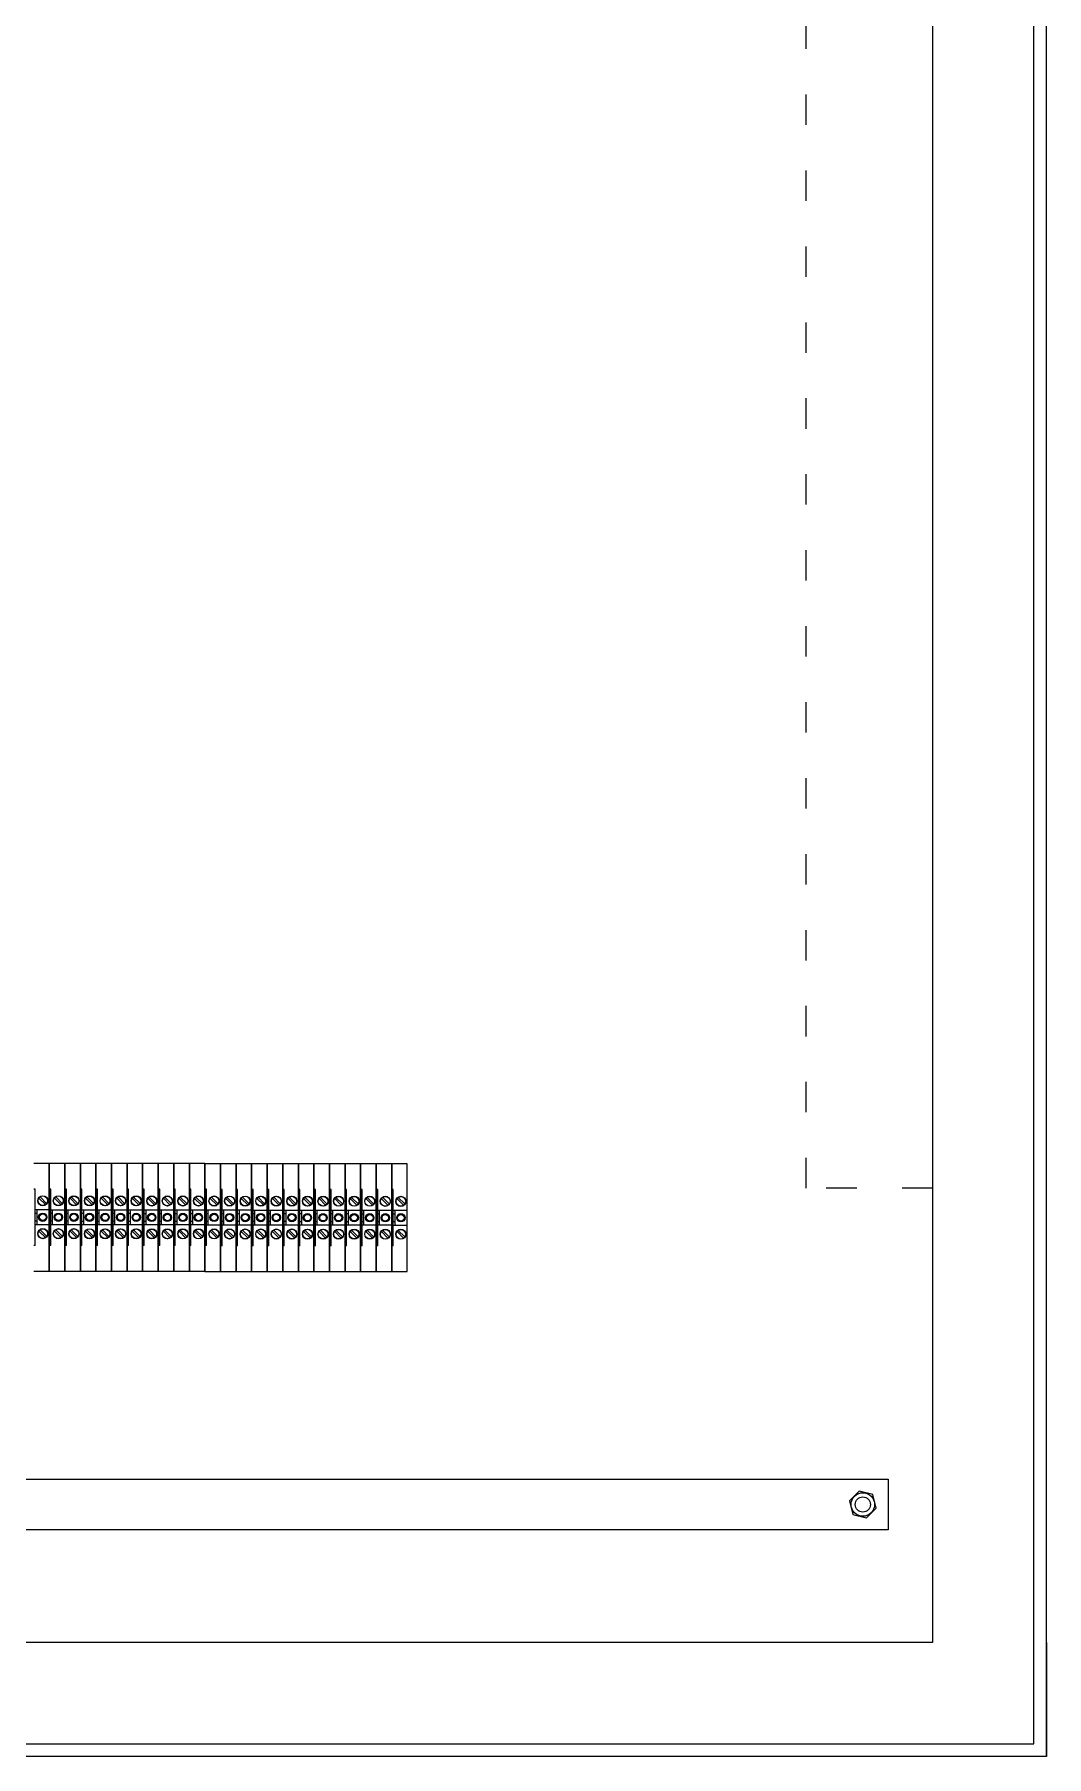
# Model space of a CAD drawing. Header units: millimetres. Extents: x 14879 to 47640, y -20740 to 344.
# Drawn here: x 43605 to 44004, y -1712 to -1032 of the extents above; entities that cross this region are included whole.
import ezdxf

# ---------------------------------------------------------------- set-up
doc = ezdxf.new("R2010")
doc.units = ezdxf.units.MM
doc.linetypes.add('ACAD_ISO03W100', pattern=[30, 12, -18])
doc.linetypes.add('DOT', pattern=[0.559539, 0, -0.27977, 0, -0.27977])
doc.layers.add('1', color=7, linetype='Continuous')

msp = doc.modelspace()

# ---------------------------------------------------------------- linework, layer by layer
for p, q in [((44004.5, -1711.79), (44004.5, 288.21)), ((43999.5, -1706.79), (43999.5, 283.21)), ((43959.5, 243.21), (43959.5, -1666.79)), ((43316.83, -1602.24), (43941.92, -1602.24)), ((43941.92, -1602.24), (43941.92, -1622.24)), ((43941.92, -1622.24), (43316.83, -1622.24)), ((43959.5, -1666.79), (43249.5, -1666.79)), ((43999.5, -1706.79), (43999.5, -1666.79)), ((44004.5, -1666.79), (44004.5, -1711.79)), ((43209.5, -1706.79), (43999.5, -1706.79)), ((44004.5, -1711.79), (43204.5, -1711.79))]:
    msp.add_line(p, q)
at = {"color": 1, "linetype": 'ACAD_ISO03W100'}
msp.add_lwpolyline([(43909.51, -361.79), (43959.5, -361.79), (43959.5, -1487.35), (43909.51, -1487.35)], close=True, dxfattribs=at)
at = {"color": 4}
msp.add_lwpolyline([(43926.61, -1610.82), (43928.03, -1616.13), (43933.34, -1617.55), (43937.23, -1613.67), (43935.81, -1608.35), (43930.5, -1606.93)], close=True, dxfattribs=at)
for radius in [4.64, 3]:
    msp.add_circle((43931.92, -1612.24), radius, dxfattribs=at)
at = {"layer": '1', "color": 7}
for p, q in [((43610.54, -1477.52), (43604.39, -1477.52)), ((43610.54, -1520.05), (43610.54, -1477.52)), ((43610.54, -1477.53), (43610.54, -1487.66)), ((43616.69, -1477.53), (43610.54, -1477.53)), ((43616.69, -1520.06), (43616.69, -1477.53)), ((43616.69, -1477.55), (43616.69, -1487.67)), ((43622.84, -1477.55), (43616.69, -1477.55)), ((43622.84, -1520.07), (43622.84, -1477.55)), ((43622.84, -1477.56), (43622.84, -1487.68)), ((43628.99, -1477.56), (43622.84, -1477.56)), ((43628.99, -1520.08), (43628.99, -1477.56)), ((43628.99, -1477.57), (43628.99, -1487.7)), ((43635.14, -1477.57), (43628.99, -1477.57)), ((43635.14, -1520.1), (43635.14, -1477.57)), ((43635.14, -1477.57), (43635.14, -1487.7)), ((43641.29, -1477.57), (43635.14, -1477.57)), ((43641.29, -1520.1), (43641.29, -1477.57)), ((43641.29, -1477.58), (43641.29, -1487.71)), ((43647.44, -1477.58), (43641.29, -1477.58)), ((43647.44, -1520.11), (43647.44, -1477.58)), ((43647.44, -1477.6), (43647.44, -1487.72)), ((43653.59, -1477.6), (43647.44, -1477.6)), ((43653.59, -1520.12), (43653.59, -1477.6)), ((43653.59, -1477.61), (43653.59, -1487.73)), ((43659.74, -1477.61), (43653.59, -1477.61)), ((43659.74, -1520.13), (43659.74, -1477.61)), ((43659.74, -1477.62), (43659.74, -1487.75)), ((43665.89, -1477.62), (43659.74, -1477.62)), ((43665.89, -1520.15), (43665.89, -1477.62)), ((43665.89, -1477.62), (43665.89, -1487.75)), ((43672.04, -1477.62), (43665.89, -1477.62)), ((43672.04, -1520.15), (43672.04, -1477.62)), ((43672.04, -1477.63), (43672.04, -1487.76)), ((43678.19, -1477.63), (43672.04, -1477.63)), ((43678.19, -1520.16), (43678.19, -1477.63)), ((43678.19, -1477.65), (43678.19, -1487.77)), ((43684.34, -1477.65), (43678.19, -1477.65)), ((43684.34, -1520.17), (43684.34, -1477.65)), ((43684.34, -1477.66), (43684.34, -1487.78)), ((43690.49, -1477.66), (43684.34, -1477.66)), ((43690.49, -1520.18), (43690.49, -1477.66)), ((43690.49, -1477.67), (43690.49, -1487.8)), ((43696.64, -1477.67), (43690.49, -1477.67)), ((43696.64, -1520.2), (43696.64, -1477.67)), ((43696.64, -1477.67), (43696.64, -1487.8)), ((43702.79, -1477.67), (43696.64, -1477.67)), ((43702.79, -1520.2), (43702.79, -1477.67)), ((43702.79, -1477.68), (43702.79, -1487.81)), ((43708.94, -1477.68), (43702.79, -1477.68)), ((43708.94, -1520.21), (43708.94, -1477.68)), ((43708.94, -1477.7), (43708.94, -1487.82)), ((43715.09, -1477.7), (43708.94, -1477.7)), ((43715.09, -1520.22), (43715.09, -1477.7)), ((43715.09, -1477.71), (43715.09, -1487.83)), ((43721.24, -1477.71), (43715.09, -1477.71)), ((43721.24, -1520.23), (43721.24, -1477.71)), ((43721.24, -1477.72), (43721.24, -1487.85)), ((43727.39, -1477.72), (43721.24, -1477.72)), ((43727.39, -1520.25), (43727.39, -1477.72)), ((43727.39, -1477.72), (43727.39, -1487.85)), ((43733.54, -1477.72), (43727.39, -1477.72)), ((43733.54, -1520.25), (43733.54, -1477.72)), ((43733.54, -1477.73), (43733.54, -1487.86)), ((43739.69, -1477.73), (43733.54, -1477.73)), ((43739.69, -1520.26), (43739.69, -1477.73)), ((43739.69, -1477.75), (43739.69, -1487.87)), ((43745.84, -1477.75), (43739.69, -1477.75)), ((43745.84, -1520.27), (43745.84, -1477.75)), ((43745.84, -1477.76), (43745.84, -1487.88)), ((43751.99, -1477.76), (43745.84, -1477.76)), ((43751.99, -1520.28), (43751.99, -1477.76)), ((43604.99, -1487.65), (43604.39, -1487.65)), ((43604.99, -1509.9), (43604.99, -1487.65)), ((43611.14, -1487.66), (43610.54, -1487.66)), ((43610.54, -1487.66), (43610.54, -1509.91)), ((43611.14, -1509.91), (43611.14, -1487.66)), ((43617.29, -1487.67), (43616.69, -1487.67)), ((43616.69, -1487.67), (43616.69, -1509.92)), ((43617.29, -1509.92), (43617.29, -1487.67)), ((43623.44, -1487.68), (43622.84, -1487.68)), ((43622.84, -1487.68), (43622.84, -1509.93)), ((43623.44, -1509.93), (43623.44, -1487.68)), ((43629.59, -1487.7), (43628.99, -1487.7)), ((43628.99, -1487.7), (43628.99, -1509.95)), ((43629.59, -1509.95), (43629.59, -1487.7)), ((43635.74, -1487.7), (43635.14, -1487.7)), ((43635.14, -1487.7), (43635.14, -1509.95)), ((43635.74, -1509.95), (43635.74, -1487.7)), ((43641.89, -1487.71), (43641.29, -1487.71)), ((43641.29, -1487.71), (43641.29, -1509.96)), ((43641.89, -1509.96), (43641.89, -1487.71)), ((43648.04, -1487.72), (43647.44, -1487.72)), ((43647.44, -1487.72), (43647.44, -1509.97)), ((43648.04, -1509.97), (43648.04, -1487.72)), ((43654.19, -1487.73), (43653.59, -1487.73)), ((43653.59, -1487.73), (43653.59, -1509.98)), ((43654.19, -1509.98), (43654.19, -1487.73)), ((43660.34, -1487.75), (43659.74, -1487.75)), ((43659.74, -1487.75), (43659.74, -1510)), ((43660.34, -1510), (43660.34, -1487.75)), ((43666.49, -1487.75), (43665.89, -1487.75)), ((43665.89, -1487.75), (43665.89, -1510)), ((43666.49, -1510), (43666.49, -1487.75)), ((43672.64, -1487.76), (43672.04, -1487.76)), ((43672.04, -1487.76), (43672.04, -1510.01)), ((43672.64, -1510.01), (43672.64, -1487.76)), ((43678.79, -1487.77), (43678.19, -1487.77)), ((43678.19, -1487.77), (43678.19, -1510.02)), ((43678.79, -1510.02), (43678.79, -1487.77)), ((43684.94, -1487.78), (43684.34, -1487.78)), ((43684.34, -1487.78), (43684.34, -1510.03)), ((43684.94, -1510.03), (43684.94, -1487.78)), ((43691.09, -1487.8), (43690.49, -1487.8)), ((43690.49, -1487.8), (43690.49, -1510.05)), ((43691.09, -1510.05), (43691.09, -1487.8)), ((43697.24, -1487.8), (43696.64, -1487.8)), ((43696.64, -1487.8), (43696.64, -1510.05)), ((43697.24, -1510.05), (43697.24, -1487.8)), ((43703.39, -1487.81), (43702.79, -1487.81)), ((43702.79, -1487.81), (43702.79, -1510.06)), ((43703.39, -1510.06), (43703.39, -1487.81)), ((43709.54, -1487.82), (43708.94, -1487.82)), ((43708.94, -1487.82), (43708.94, -1510.07)), ((43709.54, -1510.07), (43709.54, -1487.82)), ((43715.69, -1487.83), (43715.09, -1487.83)), ((43715.09, -1487.83), (43715.09, -1510.08)), ((43715.69, -1510.08), (43715.69, -1487.83)), ((43721.84, -1487.85), (43721.24, -1487.85)), ((43721.24, -1487.85), (43721.24, -1510.1)), ((43721.84, -1510.1), (43721.84, -1487.85)), ((43727.99, -1487.85), (43727.39, -1487.85)), ((43727.39, -1487.85), (43727.39, -1510.1)), ((43727.99, -1510.1), (43727.99, -1487.85)), ((43734.14, -1487.86), (43733.54, -1487.86)), ((43733.54, -1487.86), (43733.54, -1510.11)), ((43734.14, -1510.11), (43734.14, -1487.86)), ((43740.29, -1487.87), (43739.69, -1487.87)), ((43739.69, -1487.87), (43739.69, -1510.12)), ((43740.29, -1510.12), (43740.29, -1487.87)), ((43746.44, -1487.88), (43745.84, -1487.88)), ((43745.84, -1487.88), (43745.84, -1510.13)), ((43746.44, -1510.13), (43746.44, -1487.88)), ((43610.54, -1495.92), (43604.99, -1495.92)), ((43605.71, -1497.17), (43605.71, -1495.92)), ((43609.03, -1493.8), (43606.46, -1491.23)), ((43606.95, -1490.74), (43609.52, -1493.31)), ((43616.69, -1495.93), (43611.14, -1495.93)), ((43611.86, -1497.18), (43611.86, -1495.93)), ((43615.18, -1493.81), (43612.61, -1491.25)), ((43613.1, -1490.75), (43615.67, -1493.32)), ((43622.84, -1495.95), (43617.29, -1495.95)), ((43618.01, -1497.2), (43618.01, -1495.95)), ((43621.33, -1493.83), (43618.76, -1491.26)), ((43619.25, -1490.76), (43621.82, -1493.33)), ((43628.99, -1495.96), (43623.44, -1495.96)), ((43624.16, -1497.21), (43624.16, -1495.96)), ((43627.48, -1493.84), (43624.91, -1491.27)), ((43625.4, -1490.78), (43627.97, -1493.34)), ((43635.14, -1495.97), (43629.59, -1495.97)), ((43630.31, -1497.22), (43630.31, -1495.97)), ((43633.63, -1493.85), (43631.06, -1491.28)), ((43631.55, -1490.79), (43634.12, -1493.36)), ((43641.29, -1495.97), (43635.74, -1495.97)), ((43636.46, -1497.22), (43636.46, -1495.97)), ((43639.78, -1493.85), (43637.21, -1491.28)), ((43637.7, -1490.79), (43640.27, -1493.36)), ((43647.44, -1495.98), (43641.89, -1495.98)), ((43642.61, -1497.23), (43642.61, -1495.98)), ((43645.93, -1493.86), (43643.36, -1491.3)), ((43643.85, -1490.8), (43646.42, -1493.37)), ((43653.59, -1496), (43648.04, -1496)), ((43648.76, -1497.25), (43648.76, -1496)), ((43652.08, -1493.88), (43649.51, -1491.31)), ((43650, -1490.81), (43652.57, -1493.38)), ((43659.74, -1496.01), (43654.19, -1496.01)), ((43654.91, -1497.26), (43654.91, -1496.01)), ((43658.23, -1493.89), (43655.66, -1491.32)), ((43656.15, -1490.83), (43658.72, -1493.39)), ((43665.89, -1496.02), (43660.34, -1496.02)), ((43661.06, -1497.27), (43661.06, -1496.02)), ((43664.38, -1493.9), (43661.81, -1491.33)), ((43662.3, -1490.84), (43664.87, -1493.41)), ((43672.04, -1496.02), (43666.49, -1496.02)), ((43667.21, -1497.27), (43667.21, -1496.02)), ((43670.53, -1493.9), (43667.96, -1491.33)), ((43668.45, -1490.84), (43671.02, -1493.41)), ((43678.19, -1496.03), (43672.64, -1496.03)), ((43673.36, -1497.28), (43673.36, -1496.03)), ((43676.68, -1493.91), (43674.11, -1491.35)), ((43674.6, -1490.85), (43677.17, -1493.42)), ((43684.34, -1496.05), (43678.79, -1496.05)), ((43679.51, -1497.3), (43679.51, -1496.05)), ((43682.83, -1493.93), (43680.26, -1491.36)), ((43680.75, -1490.86), (43683.32, -1493.43)), ((43690.49, -1496.06), (43684.94, -1496.06)), ((43685.66, -1497.31), (43685.66, -1496.06)), ((43688.98, -1493.94), (43686.41, -1491.37)), ((43686.9, -1490.88), (43689.47, -1493.44)), ((43696.64, -1496.07), (43691.09, -1496.07)), ((43691.81, -1497.32), (43691.81, -1496.07)), ((43695.13, -1493.95), (43692.56, -1491.38)), ((43693.05, -1490.89), (43695.62, -1493.46)), ((43702.79, -1496.07), (43697.24, -1496.07)), ((43697.96, -1497.32), (43697.96, -1496.07)), ((43701.28, -1493.95), (43698.71, -1491.38)), ((43699.2, -1490.89), (43701.77, -1493.46)), ((43708.94, -1496.08), (43703.39, -1496.08)), ((43704.11, -1497.33), (43704.11, -1496.08)), ((43707.43, -1493.96), (43704.86, -1491.4)), ((43705.35, -1490.9), (43707.92, -1493.47)), ((43715.09, -1496.1), (43709.54, -1496.1)), ((43710.26, -1497.35), (43710.26, -1496.1)), ((43713.58, -1493.98), (43711.01, -1491.41)), ((43711.5, -1490.91), (43714.07, -1493.48)), ((43721.24, -1496.11), (43715.69, -1496.11)), ((43716.41, -1497.36), (43716.41, -1496.11)), ((43719.73, -1493.99), (43717.16, -1491.42)), ((43717.65, -1490.93), (43720.22, -1493.49)), ((43727.39, -1496.12), (43721.84, -1496.12)), ((43722.56, -1497.37), (43722.56, -1496.12)), ((43725.88, -1494), (43723.31, -1491.43)), ((43723.8, -1490.94), (43726.37, -1493.51)), ((43733.54, -1496.12), (43727.99, -1496.12)), ((43728.71, -1497.37), (43728.71, -1496.12)), ((43732.03, -1494), (43729.46, -1491.43)), ((43729.95, -1490.94), (43732.52, -1493.51)), ((43739.69, -1496.13), (43734.14, -1496.13)), ((43734.86, -1497.38), (43734.86, -1496.13)), ((43738.18, -1494.01), (43735.61, -1491.45)), ((43736.1, -1490.95), (43738.67, -1493.52)), ((43745.84, -1496.15), (43740.29, -1496.15)), ((43741.01, -1497.4), (43741.01, -1496.15)), ((43744.33, -1494.03), (43741.76, -1491.46)), ((43742.25, -1490.96), (43744.82, -1493.53)), ((43751.99, -1496.16), (43746.44, -1496.16)), ((43747.16, -1497.41), (43747.16, -1496.16)), ((43750.48, -1494.04), (43747.91, -1491.47)), ((43748.4, -1490.98), (43750.97, -1493.54)), ((43604.99, -1497.17), (43605.71, -1497.17)), ((43605.71, -1500.37), (43604.99, -1500.37)), ((43604.99, -1501.62), (43610.54, -1501.62)), ((43605.71, -1500.37), (43605.71, -1497.17)), ((43605.71, -1501.62), (43605.71, -1500.37)), ((43611.14, -1497.18), (43611.86, -1497.18)), ((43611.86, -1500.38), (43611.14, -1500.38)), ((43611.14, -1501.63), (43616.69, -1501.63)), ((43611.86, -1500.38), (43611.86, -1497.18)), ((43611.86, -1501.63), (43611.86, -1500.38)), ((43617.29, -1497.2), (43618.01, -1497.2)), ((43618.01, -1500.4), (43617.29, -1500.4)), ((43617.29, -1501.65), (43622.84, -1501.65)), ((43618.01, -1500.4), (43618.01, -1497.2)), ((43618.01, -1501.65), (43618.01, -1500.4)), ((43623.44, -1497.21), (43624.16, -1497.21)), ((43624.16, -1500.41), (43623.44, -1500.41)), ((43623.44, -1501.66), (43628.99, -1501.66)), ((43624.16, -1500.41), (43624.16, -1497.21)), ((43624.16, -1501.66), (43624.16, -1500.41)), ((43629.59, -1497.22), (43630.31, -1497.22)), ((43630.31, -1500.42), (43629.59, -1500.42)), ((43629.59, -1501.67), (43635.14, -1501.67)), ((43630.31, -1500.42), (43630.31, -1497.22)), ((43630.31, -1501.67), (43630.31, -1500.42)), ((43635.74, -1497.22), (43636.46, -1497.22)), ((43636.46, -1500.42), (43635.74, -1500.42)), ((43635.74, -1501.67), (43641.29, -1501.67)), ((43636.46, -1500.42), (43636.46, -1497.22)), ((43636.46, -1501.67), (43636.46, -1500.42)), ((43641.89, -1497.23), (43642.61, -1497.23)), ((43642.61, -1500.43), (43641.89, -1500.43)), ((43641.89, -1501.68), (43647.44, -1501.68)), ((43642.61, -1500.43), (43642.61, -1497.23)), ((43642.61, -1501.68), (43642.61, -1500.43)), ((43648.04, -1497.25), (43648.76, -1497.25)), ((43648.76, -1500.45), (43648.04, -1500.45)), ((43648.04, -1501.7), (43653.59, -1501.7)), ((43648.76, -1500.45), (43648.76, -1497.25)), ((43648.76, -1501.7), (43648.76, -1500.45)), ((43654.19, -1497.26), (43654.91, -1497.26)), ((43654.91, -1500.46), (43654.19, -1500.46)), ((43654.19, -1501.71), (43659.74, -1501.71)), ((43654.91, -1500.46), (43654.91, -1497.26)), ((43654.91, -1501.71), (43654.91, -1500.46)), ((43660.34, -1497.27), (43661.06, -1497.27)), ((43661.06, -1500.47), (43660.34, -1500.47)), ((43660.34, -1501.72), (43665.89, -1501.72)), ((43661.06, -1500.47), (43661.06, -1497.27)), ((43661.06, -1501.72), (43661.06, -1500.47)), ((43666.49, -1497.27), (43667.21, -1497.27)), ((43667.21, -1500.47), (43666.49, -1500.47)), ((43666.49, -1501.72), (43672.04, -1501.72)), ((43667.21, -1500.47), (43667.21, -1497.27)), ((43667.21, -1501.72), (43667.21, -1500.47)), ((43672.64, -1497.28), (43673.36, -1497.28)), ((43673.36, -1500.48), (43672.64, -1500.48)), ((43672.64, -1501.73), (43678.19, -1501.73)), ((43673.36, -1500.48), (43673.36, -1497.28)), ((43673.36, -1501.73), (43673.36, -1500.48)), ((43678.79, -1497.3), (43679.51, -1497.3)), ((43679.51, -1500.5), (43678.79, -1500.5)), ((43678.79, -1501.75), (43684.34, -1501.75)), ((43679.51, -1500.5), (43679.51, -1497.3)), ((43679.51, -1501.75), (43679.51, -1500.5)), ((43684.94, -1497.31), (43685.66, -1497.31)), ((43685.66, -1500.51), (43684.94, -1500.51)), ((43684.94, -1501.76), (43690.49, -1501.76)), ((43685.66, -1500.51), (43685.66, -1497.31)), ((43685.66, -1501.76), (43685.66, -1500.51)), ((43691.09, -1497.32), (43691.81, -1497.32)), ((43691.81, -1500.52), (43691.09, -1500.52)), ((43691.09, -1501.77), (43696.64, -1501.77)), ((43691.81, -1500.52), (43691.81, -1497.32)), ((43691.81, -1501.77), (43691.81, -1500.52)), ((43697.24, -1497.32), (43697.96, -1497.32)), ((43697.96, -1500.52), (43697.24, -1500.52)), ((43697.24, -1501.77), (43702.79, -1501.77)), ((43697.96, -1500.52), (43697.96, -1497.32)), ((43697.96, -1501.77), (43697.96, -1500.52)), ((43703.39, -1497.33), (43704.11, -1497.33)), ((43704.11, -1500.53), (43703.39, -1500.53)), ((43703.39, -1501.78), (43708.94, -1501.78)), ((43704.11, -1500.53), (43704.11, -1497.33)), ((43704.11, -1501.78), (43704.11, -1500.53)), ((43709.54, -1497.35), (43710.26, -1497.35)), ((43710.26, -1500.55), (43709.54, -1500.55)), ((43709.54, -1501.8), (43715.09, -1501.8)), ((43710.26, -1500.55), (43710.26, -1497.35)), ((43710.26, -1501.8), (43710.26, -1500.55)), ((43715.69, -1497.36), (43716.41, -1497.36)), ((43716.41, -1500.56), (43715.69, -1500.56)), ((43715.69, -1501.81), (43721.24, -1501.81)), ((43716.41, -1500.56), (43716.41, -1497.36)), ((43716.41, -1501.81), (43716.41, -1500.56)), ((43721.84, -1497.37), (43722.56, -1497.37)), ((43722.56, -1500.57), (43721.84, -1500.57)), ((43721.84, -1501.82), (43727.39, -1501.82)), ((43722.56, -1500.57), (43722.56, -1497.37)), ((43722.56, -1501.82), (43722.56, -1500.57)), ((43727.99, -1497.37), (43728.71, -1497.37)), ((43728.71, -1500.57), (43727.99, -1500.57)), ((43727.99, -1501.82), (43733.54, -1501.82)), ((43728.71, -1500.57), (43728.71, -1497.37)), ((43728.71, -1501.82), (43728.71, -1500.57)), ((43734.14, -1497.38), (43734.86, -1497.38)), ((43734.86, -1500.58), (43734.14, -1500.58)), ((43734.14, -1501.83), (43739.69, -1501.83)), ((43734.86, -1500.58), (43734.86, -1497.38)), ((43734.86, -1501.83), (43734.86, -1500.58)), ((43740.29, -1497.4), (43741.01, -1497.4)), ((43741.01, -1500.6), (43740.29, -1500.6)), ((43740.29, -1501.85), (43745.84, -1501.85)), ((43741.01, -1500.6), (43741.01, -1497.4)), ((43741.01, -1501.85), (43741.01, -1500.6)), ((43746.44, -1497.41), (43747.16, -1497.41)), ((43747.16, -1500.61), (43746.44, -1500.61)), ((43746.44, -1501.86), (43751.99, -1501.86)), ((43747.16, -1500.61), (43747.16, -1497.41)), ((43747.16, -1501.86), (43747.16, -1500.61)), ((43604.99, -1509.9), (43604.39, -1509.9)), ((43609.03, -1506.8), (43606.46, -1504.23)), ((43606.95, -1503.74), (43609.52, -1506.31)), ((43611.14, -1509.91), (43610.54, -1509.91)), ((43610.54, -1509.91), (43610.54, -1520.06)), ((43615.18, -1506.81), (43612.61, -1504.25)), ((43613.1, -1503.75), (43615.67, -1506.32)), ((43617.29, -1509.92), (43616.69, -1509.92)), ((43616.69, -1509.92), (43616.69, -1520.07)), ((43621.33, -1506.83), (43618.76, -1504.26)), ((43619.25, -1503.76), (43621.82, -1506.33)), ((43623.44, -1509.93), (43622.84, -1509.93)), ((43622.84, -1509.93), (43622.84, -1520.08)), ((43627.48, -1506.84), (43624.91, -1504.27)), ((43625.4, -1503.78), (43627.97, -1506.34)), ((43629.59, -1509.95), (43628.99, -1509.95)), ((43628.99, -1509.95), (43628.99, -1520.1)), ((43633.63, -1506.85), (43631.06, -1504.28)), ((43631.55, -1503.79), (43634.12, -1506.36)), ((43635.74, -1509.95), (43635.14, -1509.95)), ((43635.14, -1509.95), (43635.14, -1520.1)), ((43639.78, -1506.85), (43637.21, -1504.28)), ((43637.7, -1503.79), (43640.27, -1506.36)), ((43645.93, -1506.86), (43643.36, -1504.3)), ((43643.85, -1503.8), (43646.42, -1506.37)), ((43652.08, -1506.88), (43649.51, -1504.31)), ((43650, -1503.81), (43652.57, -1506.38)), ((43658.23, -1506.89), (43655.66, -1504.32)), ((43656.15, -1503.83), (43658.72, -1506.39)), ((43664.38, -1506.9), (43661.81, -1504.33)), ((43662.3, -1503.84), (43664.87, -1506.41)), ((43670.53, -1506.9), (43667.96, -1504.33)), ((43668.45, -1503.84), (43671.02, -1506.41)), ((43676.68, -1506.91), (43674.11, -1504.35)), ((43674.6, -1503.85), (43677.17, -1506.42)), ((43682.83, -1506.93), (43680.26, -1504.36)), ((43680.75, -1503.86), (43683.32, -1506.43)), ((43688.98, -1506.94), (43686.41, -1504.37)), ((43686.9, -1503.88), (43689.47, -1506.44)), ((43695.13, -1506.95), (43692.56, -1504.38)), ((43693.05, -1503.89), (43695.62, -1506.46)), ((43701.28, -1506.95), (43698.71, -1504.38)), ((43699.2, -1503.89), (43701.77, -1506.46)), ((43707.43, -1506.96), (43704.86, -1504.4)), ((43705.35, -1503.9), (43707.92, -1506.47)), ((43713.58, -1506.98), (43711.01, -1504.41)), ((43711.5, -1503.91), (43714.07, -1506.48)), ((43719.73, -1506.99), (43717.16, -1504.42)), ((43717.65, -1503.93), (43720.22, -1506.49)), ((43725.88, -1507), (43723.31, -1504.43)), ((43723.8, -1503.94), (43726.37, -1506.51)), ((43732.03, -1507), (43729.46, -1504.43)), ((43729.95, -1503.94), (43732.52, -1506.51)), ((43738.18, -1507.01), (43735.61, -1504.45)), ((43736.1, -1503.95), (43738.67, -1506.52)), ((43744.33, -1507.03), (43741.76, -1504.46)), ((43742.25, -1503.96), (43744.82, -1506.53)), ((43750.48, -1507.04), (43747.91, -1504.47)), ((43748.4, -1503.98), (43750.97, -1506.54)), ((43641.89, -1509.96), (43641.29, -1509.96)), ((43641.29, -1509.96), (43641.29, -1520.11)), ((43648.04, -1509.97), (43647.44, -1509.97)), ((43647.44, -1509.97), (43647.44, -1520.12)), ((43654.19, -1509.98), (43653.59, -1509.98)), ((43653.59, -1509.98), (43653.59, -1520.13)), ((43660.34, -1510), (43659.74, -1510)), ((43659.74, -1510), (43659.74, -1520.15)), ((43666.49, -1510), (43665.89, -1510)), ((43665.89, -1510), (43665.89, -1520.15)), ((43672.64, -1510.01), (43672.04, -1510.01)), ((43672.04, -1510.01), (43672.04, -1520.16)), ((43678.79, -1510.02), (43678.19, -1510.02)), ((43678.19, -1510.02), (43678.19, -1520.17)), ((43684.94, -1510.03), (43684.34, -1510.03)), ((43684.34, -1510.03), (43684.34, -1520.18)), ((43691.09, -1510.05), (43690.49, -1510.05)), ((43690.49, -1510.05), (43690.49, -1520.2)), ((43697.24, -1510.05), (43696.64, -1510.05)), ((43696.64, -1510.05), (43696.64, -1520.2)), ((43703.39, -1510.06), (43702.79, -1510.06)), ((43702.79, -1510.06), (43702.79, -1520.21)), ((43709.54, -1510.07), (43708.94, -1510.07)), ((43708.94, -1510.07), (43708.94, -1520.22)), ((43715.69, -1510.08), (43715.09, -1510.08)), ((43715.09, -1510.08), (43715.09, -1520.23)), ((43721.84, -1510.1), (43721.24, -1510.1)), ((43721.24, -1510.1), (43721.24, -1520.25)), ((43727.99, -1510.1), (43727.39, -1510.1)), ((43727.39, -1510.1), (43727.39, -1520.25)), ((43734.14, -1510.11), (43733.54, -1510.11)), ((43733.54, -1510.11), (43733.54, -1520.26)), ((43740.29, -1510.12), (43739.69, -1510.12)), ((43739.69, -1510.12), (43739.69, -1520.27)), ((43746.44, -1510.13), (43745.84, -1510.13)), ((43745.84, -1510.13), (43745.84, -1520.28)), ((43604.39, -1520.05), (43610.54, -1520.05)), ((43610.54, -1520.06), (43616.69, -1520.06)), ((43616.69, -1520.07), (43622.84, -1520.07)), ((43622.84, -1520.08), (43628.99, -1520.08)), ((43628.99, -1520.1), (43635.14, -1520.1)), ((43635.14, -1520.1), (43641.29, -1520.1)), ((43641.29, -1520.11), (43647.44, -1520.11)), ((43647.44, -1520.12), (43653.59, -1520.12)), ((43653.59, -1520.13), (43659.74, -1520.13)), ((43659.74, -1520.15), (43665.89, -1520.15)), ((43665.89, -1520.15), (43672.04, -1520.15)), ((43672.04, -1520.16), (43678.19, -1520.16)), ((43678.19, -1520.17), (43684.34, -1520.17)), ((43684.34, -1520.18), (43690.49, -1520.18)), ((43690.49, -1520.2), (43696.64, -1520.2)), ((43696.64, -1520.2), (43702.79, -1520.2)), ((43702.79, -1520.21), (43708.94, -1520.21)), ((43708.94, -1520.22), (43715.09, -1520.22)), ((43715.09, -1520.23), (43721.24, -1520.23)), ((43721.24, -1520.25), (43727.39, -1520.25)), ((43727.39, -1520.25), (43733.54, -1520.25)), ((43733.54, -1520.26), (43739.69, -1520.26)), ((43739.69, -1520.27), (43745.84, -1520.27)), ((43745.84, -1520.28), (43751.99, -1520.28))]:
    msp.add_line(p, q, dxfattribs=at)
for centre, radius in [((43607.99, -1492.27), 2), ((43607.99, -1492.27), 1.9), ((43614.14, -1492.28), 2), ((43614.14, -1492.28), 1.9), ((43620.29, -1492.3), 2), ((43620.29, -1492.3), 1.9), ((43626.44, -1492.31), 2), ((43626.44, -1492.31), 1.9), ((43632.59, -1492.32), 2), ((43632.59, -1492.32), 1.9), ((43638.74, -1492.32), 2), ((43638.74, -1492.32), 1.9), ((43644.89, -1492.33), 2), ((43644.89, -1492.33), 1.9), ((43651.04, -1492.35), 2), ((43651.04, -1492.35), 1.9), ((43657.19, -1492.36), 2), ((43657.19, -1492.36), 1.9), ((43663.34, -1492.37), 2), ((43663.34, -1492.37), 1.9), ((43669.49, -1492.37), 2), ((43669.49, -1492.37), 1.9), ((43675.64, -1492.38), 2), ((43675.64, -1492.38), 1.9), ((43681.79, -1492.4), 2), ((43681.79, -1492.4), 1.9), ((43687.94, -1492.41), 2), ((43687.94, -1492.41), 1.9), ((43694.09, -1492.42), 2), ((43694.09, -1492.42), 1.9), ((43700.24, -1492.42), 2), ((43700.24, -1492.42), 1.9), ((43706.39, -1492.43), 2), ((43706.39, -1492.43), 1.9), ((43712.54, -1492.45), 2), ((43712.54, -1492.45), 1.9), ((43718.69, -1492.46), 2), ((43718.69, -1492.46), 1.9), ((43724.84, -1492.47), 2), ((43724.84, -1492.47), 1.9), ((43730.99, -1492.47), 2), ((43730.99, -1492.47), 1.9), ((43737.14, -1492.48), 2), ((43737.14, -1492.48), 1.9), ((43743.29, -1492.5), 2), ((43743.29, -1492.5), 1.9), ((43749.44, -1492.51), 2), ((43749.44, -1492.51), 1.9), ((43607.99, -1498.77), 1.65), ((43607.99, -1498.77), 1.3), ((43614.14, -1498.78), 1.65), ((43614.14, -1498.78), 1.3), ((43620.29, -1498.8), 1.65), ((43620.29, -1498.8), 1.3), ((43626.44, -1498.81), 1.65), ((43626.44, -1498.81), 1.3), ((43632.59, -1498.82), 1.65), ((43632.59, -1498.82), 1.3), ((43638.74, -1498.82), 1.65), ((43638.74, -1498.82), 1.3), ((43644.89, -1498.83), 1.65), ((43644.89, -1498.83), 1.3), ((43651.04, -1498.85), 1.65), ((43651.04, -1498.85), 1.3), ((43657.19, -1498.86), 1.65), ((43657.19, -1498.86), 1.3), ((43663.34, -1498.87), 1.65), ((43663.34, -1498.87), 1.3), ((43669.49, -1498.87), 1.65), ((43669.49, -1498.87), 1.3), ((43675.64, -1498.88), 1.65), ((43675.64, -1498.88), 1.3), ((43681.79, -1498.9), 1.65), ((43681.79, -1498.9), 1.3), ((43687.94, -1498.91), 1.65), ((43687.94, -1498.91), 1.3), ((43694.09, -1498.92), 1.65), ((43694.09, -1498.92), 1.3), ((43700.24, -1498.92), 1.65), ((43700.24, -1498.92), 1.3), ((43706.39, -1498.93), 1.65), ((43706.39, -1498.93), 1.3), ((43712.54, -1498.95), 1.65), ((43712.54, -1498.95), 1.3), ((43718.69, -1498.96), 1.65), ((43718.69, -1498.96), 1.3), ((43724.84, -1498.97), 1.65), ((43724.84, -1498.97), 1.3), ((43730.99, -1498.97), 1.65), ((43730.99, -1498.97), 1.3), ((43737.14, -1498.98), 1.65), ((43737.14, -1498.98), 1.3), ((43743.29, -1499), 1.65), ((43743.29, -1499), 1.3), ((43749.44, -1499.01), 1.65), ((43749.44, -1499.01), 1.3), ((43607.99, -1505.27), 2), ((43607.99, -1505.27), 1.9), ((43614.14, -1505.28), 2), ((43614.14, -1505.28), 1.9), ((43620.29, -1505.3), 2), ((43620.29, -1505.3), 1.9), ((43626.44, -1505.31), 2), ((43626.44, -1505.31), 1.9), ((43632.59, -1505.32), 2), ((43632.59, -1505.32), 1.9), ((43638.74, -1505.32), 2), ((43638.74, -1505.32), 1.9), ((43644.89, -1505.33), 2), ((43644.89, -1505.33), 1.9), ((43651.04, -1505.35), 2), ((43651.04, -1505.35), 1.9), ((43657.19, -1505.36), 2), ((43657.19, -1505.36), 1.9), ((43663.34, -1505.37), 2), ((43663.34, -1505.37), 1.9), ((43669.49, -1505.37), 2), ((43669.49, -1505.37), 1.9), ((43675.64, -1505.38), 2), ((43675.64, -1505.38), 1.9), ((43681.79, -1505.4), 2), ((43681.79, -1505.4), 1.9), ((43687.94, -1505.41), 2), ((43687.94, -1505.41), 1.9), ((43694.09, -1505.42), 2), ((43694.09, -1505.42), 1.9), ((43700.24, -1505.42), 2), ((43700.24, -1505.42), 1.9), ((43706.39, -1505.43), 2), ((43706.39, -1505.43), 1.9), ((43712.54, -1505.45), 2), ((43712.54, -1505.45), 1.9), ((43718.69, -1505.46), 2), ((43718.69, -1505.46), 1.9), ((43724.84, -1505.47), 2), ((43724.84, -1505.47), 1.9), ((43730.99, -1505.47), 2), ((43730.99, -1505.47), 1.9), ((43737.14, -1505.48), 2), ((43737.14, -1505.48), 1.9), ((43743.29, -1505.5), 2), ((43743.29, -1505.5), 1.9), ((43749.44, -1505.51), 2), ((43749.44, -1505.51), 1.9)]:
    msp.add_circle(centre, radius, dxfattribs=at)
at = {"layer": '1', "color": 7, "linetype": 'DOT'}
for p in [(43610.54, -1481.28), (43616.69, -1481.3), (43622.84, -1481.31), (43628.99, -1481.32), (43635.14, -1481.32), (43641.29, -1481.33), (43647.44, -1481.35), (43653.59, -1481.36), (43659.74, -1481.37), (43665.89, -1481.37), (43672.04, -1481.38), (43678.19, -1481.4), (43684.34, -1481.41), (43690.49, -1481.42), (43696.64, -1481.42), (43702.79, -1481.43), (43708.94, -1481.45), (43715.09, -1481.46), (43721.24, -1481.47), (43727.39, -1481.47), (43733.54, -1481.48), (43739.69, -1481.5), (43745.84, -1481.51)]:
    msp.add_point(p, dxfattribs=at)

doc.saveas('drawing.dxf')
